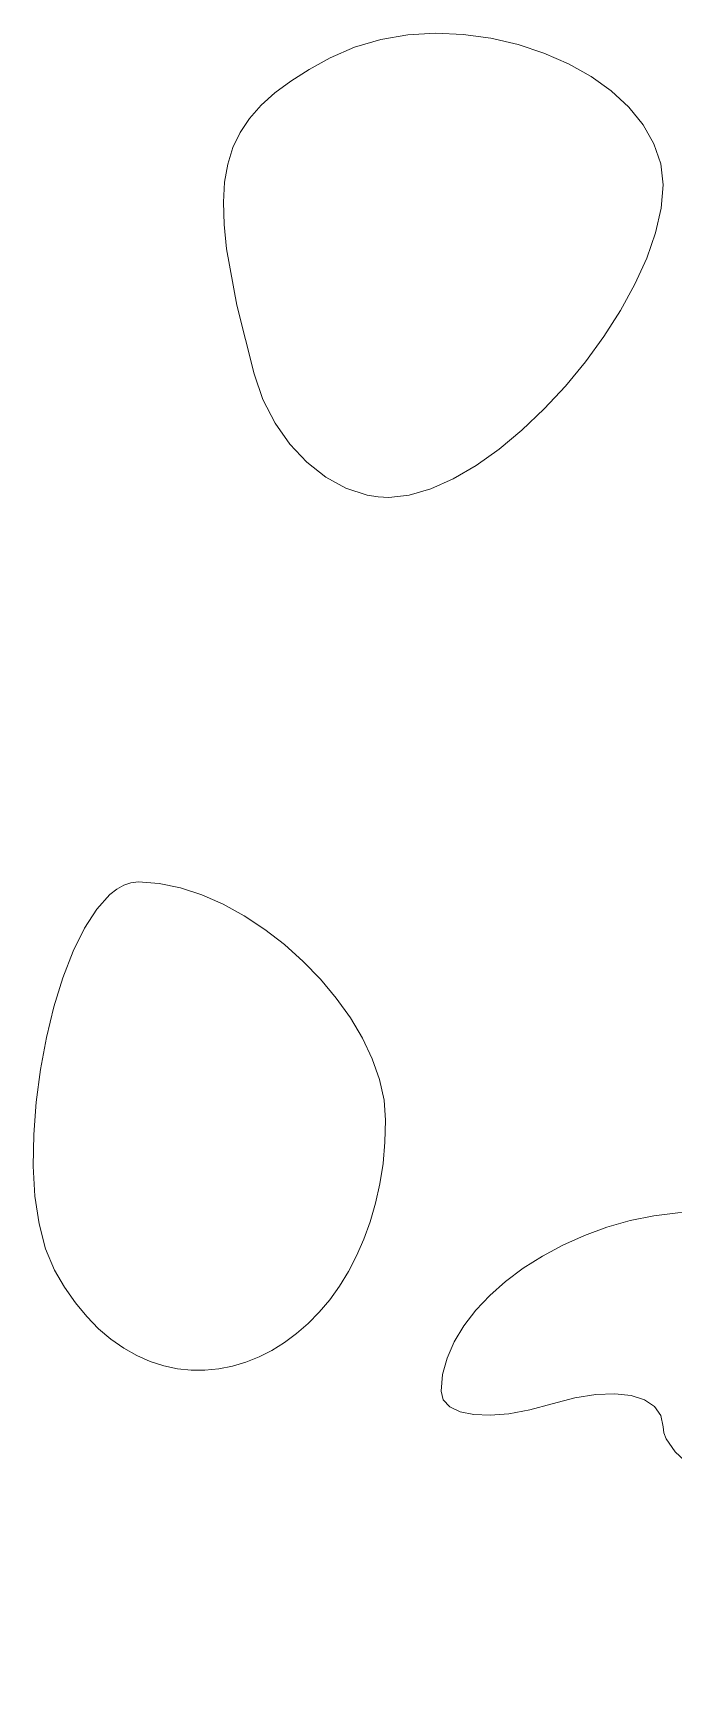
# Model space of a CAD drawing. Header units: millimetres. Extents: x -199 to 251, y -179 to 271.
# Drawn here: x -174.12 to -166.04, y -13.62 to 7.36 of the extents above; entities that cross this region are included whole.
import ezdxf

# ---------------------------------------------------------------- set-up
doc = ezdxf.new("R2010")
doc.units = ezdxf.units.MM
doc.header["$MEASUREMENT"] = 0
doc.layers.add('Camada 1', color=7, linetype='Continuous')

msp = doc.modelspace()

# ---------------------------------------------------------------- linework, layer by layer
at = {"layer": 'Camada 1', "color": 250, "lineweight": 18}
for points, knots in [([(-171.7137, 4.9527), (-171.7137, 4.9527), (-171.6818, 4.6453), (-171.6818, 4.6453), (-171.6818, 4.6453), (-171.6818, 4.6453), (-171.551, 3.9322), (-171.551, 3.9322), (-171.551, 3.9322), (-171.551, 3.9322), (-171.3354, 3.0689), (-171.3354, 3.0689), (-171.3354, 3.0689), (-171.3354, 3.0689), (-171.2227, 2.745), (-171.2227, 2.745), (-171.2227, 2.745), (-171.2227, 2.745), (-171.0704, 2.4479), (-171.0704, 2.4479), (-171.0704, 2.4479), (-171.0704, 2.4479), (-170.8841, 2.1826), (-170.8841, 2.1826), (-170.8841, 2.1826), (-170.8841, 2.1826), (-170.6692, 1.9542), (-170.6692, 1.9542), (-170.6692, 1.9542), (-170.6692, 1.9542), (-170.4312, 1.7677), (-170.4312, 1.7677), (-170.4312, 1.7677), (-170.4312, 1.7677), (-170.1758, 1.6283), (-170.1758, 1.6283), (-170.1758, 1.6283), (-170.1758, 1.6283), (-169.9083, 1.5409), (-169.9083, 1.5409), (-169.9083, 1.5409), (-169.9083, 1.5409), (-169.7718, 1.5183), (-169.7718, 1.5183), (-169.7718, 1.5183), (-169.7718, 1.5183), (-169.6344, 1.5106), (-169.6344, 1.5106), (-169.6344, 1.5106), (-169.6344, 1.5106), (-169.3773, 1.5383), (-169.3773, 1.5383), (-169.3773, 1.5383), (-169.3773, 1.5383), (-169.1055, 1.618), (-169.1055, 1.618), (-169.1055, 1.618), (-169.1055, 1.618), (-168.8234, 1.7448), (-168.8234, 1.7448), (-168.8234, 1.7448), (-168.8234, 1.7448), (-168.5352, 1.9139), (-168.5352, 1.9139), (-168.5352, 1.9139), (-168.5352, 1.9139), (-168.2454, 2.1203), (-168.2454, 2.1203), (-168.2454, 2.1203), (-168.2454, 2.1203), (-167.9581, 2.3591), (-167.9581, 2.3591), (-167.9581, 2.3591), (-167.9581, 2.3591), (-167.6777, 2.6254), (-167.6777, 2.6254), (-167.6777, 2.6254), (-167.6777, 2.6254), (-167.4086, 2.9142), (-167.4086, 2.9142), (-167.4086, 2.9142), (-167.4086, 2.9142), (-167.1549, 3.2208), (-167.1549, 3.2208), (-167.1549, 3.2208), (-167.1549, 3.2208), (-166.9212, 3.5401), (-166.9212, 3.5401), (-166.9212, 3.5401), (-166.9212, 3.5401), (-166.7115, 3.8673), (-166.7115, 3.8673), (-166.7115, 3.8673), (-166.7115, 3.8673), (-166.5303, 4.1974), (-166.5303, 4.1974), (-166.5303, 4.1974), (-166.5303, 4.1974), (-166.3818, 4.5256), (-166.3818, 4.5256), (-166.3818, 4.5256), (-166.3818, 4.5256), (-166.2705, 4.8469), (-166.2705, 4.8469), (-166.2705, 4.8469), (-166.2705, 4.8469), (-166.2004, 5.1564), (-166.2004, 5.1564), (-166.2004, 5.1564), (-166.2004, 5.1564), (-166.1761, 5.4492), (-166.1761, 5.4492), (-166.1761, 5.4492), (-166.1761, 5.4492), (-166.2058, 5.7159), (-166.2058, 5.7159), (-166.2058, 5.7159), (-166.2058, 5.7159), (-166.2913, 5.9698), (-166.2913, 5.9698), (-166.2913, 5.9698), (-166.2913, 5.9698), (-166.4272, 6.2089), (-166.4272, 6.2089), (-166.4272, 6.2089), (-166.4272, 6.2089), (-166.6082, 6.4312), (-166.6082, 6.4312), (-166.6082, 6.4312), (-166.6082, 6.4312), (-166.8292, 6.6346), (-166.8292, 6.6346), (-166.8292, 6.6346), (-166.8292, 6.6346), (-167.0846, 6.8172), (-167.0846, 6.8172), (-167.0846, 6.8172), (-167.0846, 6.8172), (-167.3695, 6.9768), (-167.3695, 6.9768), (-167.3695, 6.9768), (-167.3695, 6.9768), (-167.6783, 7.1116), (-167.6783, 7.1116), (-167.6783, 7.1116), (-167.6783, 7.1116), (-168.0057, 7.2195), (-168.0057, 7.2195), (-168.0057, 7.2195), (-168.0057, 7.2195), (-168.3466, 7.2984), (-168.3466, 7.2984), (-168.3466, 7.2984), (-168.3466, 7.2984), (-168.6956, 7.3463), (-168.6956, 7.3463), (-168.6956, 7.3463), (-168.6956, 7.3463), (-169.0473, 7.3613), (-169.0473, 7.3613), (-169.0473, 7.3613), (-169.0473, 7.3613), (-169.3966, 7.3413), (-169.3966, 7.3413), (-169.3966, 7.3413), (-169.3966, 7.3413), (-169.7381, 7.2842), (-169.7381, 7.2842), (-169.7381, 7.2842), (-169.7381, 7.2842), (-170.0664, 7.1882), (-170.0664, 7.1882), (-170.0664, 7.1882), (-170.0664, 7.1882), (-170.3764, 7.0511), (-170.3764, 7.0511), (-170.3764, 7.0511), (-170.3764, 7.0511), (-170.6384, 6.905), (-170.6384, 6.905), (-170.6384, 6.905), (-170.6384, 6.905), (-170.8703, 6.7586), (-170.8703, 6.7586), (-170.8703, 6.7586), (-170.8703, 6.7586), (-171.0727, 6.6089), (-171.0727, 6.6089), (-171.0727, 6.6089), (-171.0727, 6.6089), (-171.2463, 6.4532), (-171.2463, 6.4532), (-171.2463, 6.4532), (-171.2463, 6.4532), (-171.3919, 6.2885), (-171.3919, 6.2885), (-171.3919, 6.2885), (-171.3919, 6.2885), (-171.51, 6.1121), (-171.51, 6.1121), (-171.51, 6.1121), (-171.51, 6.1121), (-171.6014, 5.921), (-171.6014, 5.921), (-171.6014, 5.921), (-171.6014, 5.921), (-171.6668, 5.7124), (-171.6668, 5.7124), (-171.6668, 5.7124), (-171.6668, 5.7124), (-171.7069, 5.4834), (-171.7069, 5.4834), (-171.7069, 5.4834), (-171.7069, 5.4834), (-171.7222, 5.2311), (-171.7222, 5.2311), (-171.7222, 5.2311), (-171.7222, 5.2311), (-171.7137, 4.9527), (-171.7137, 4.9527)], [0, 0, 0, 0, 0.0178571, 0.0178571, 0.0178571, 0.0178571, 0.0357143, 0.0357143, 0.0357143, 0.0357143, 0.0535714, 0.0535714, 0.0535714, 0.0535714, 0.0714286, 0.0714286, 0.0714286, 0.0714286, 0.0892857, 0.0892857, 0.0892857, 0.0892857, 0.1071429, 0.1071429, 0.1071429, 0.1071429, 0.125, 0.125, 0.125, 0.125, 0.1428571, 0.1428571, 0.1428571, 0.1428571, 0.1607143, 0.1607143, 0.1607143, 0.1607143, 0.1785714, 0.1785714, 0.1785714, 0.1785714, 0.1964286, 0.1964286, 0.1964286, 0.1964286, 0.2142857, 0.2142857, 0.2142857, 0.2142857, 0.2321429, 0.2321429, 0.2321429, 0.2321429, 0.25, 0.25, 0.25, 0.25, 0.2678571, 0.2678571, 0.2678571, 0.2678571, 0.2857143, 0.2857143, 0.2857143, 0.2857143, 0.3035714, 0.3035714, 0.3035714, 0.3035714, 0.3214286, 0.3214286, 0.3214286, 0.3214286, 0.3392857, 0.3392857, 0.3392857, 0.3392857, 0.3571429, 0.3571429, 0.3571429, 0.3571429, 0.375, 0.375, 0.375, 0.375, 0.3928571, 0.3928571, 0.3928571, 0.3928571, 0.4107143, 0.4107143, 0.4107143, 0.4107143, 0.4285714, 0.4285714, 0.4285714, 0.4285714, 0.4464286, 0.4464286, 0.4464286, 0.4464286, 0.4642857, 0.4642857, 0.4642857, 0.4642857, 0.4821429, 0.4821429, 0.4821429, 0.4821429, 0.5, 0.5, 0.5, 0.5, 0.5178571, 0.5178571, 0.5178571, 0.5178571, 0.5357143, 0.5357143, 0.5357143, 0.5357143, 0.5535714, 0.5535714, 0.5535714, 0.5535714, 0.5714286, 0.5714286, 0.5714286, 0.5714286, 0.5892857, 0.5892857, 0.5892857, 0.5892857, 0.6071429, 0.6071429, 0.6071429, 0.6071429, 0.625, 0.625, 0.625, 0.625, 0.6428571, 0.6428571, 0.6428571, 0.6428571, 0.6607143, 0.6607143, 0.6607143, 0.6607143, 0.6785714, 0.6785714, 0.6785714, 0.6785714, 0.6964286, 0.6964286, 0.6964286, 0.6964286, 0.7142857, 0.7142857, 0.7142857, 0.7142857, 0.7321429, 0.7321429, 0.7321429, 0.7321429, 0.75, 0.75, 0.75, 0.75, 0.7678571, 0.7678571, 0.7678571, 0.7678571, 0.7857143, 0.7857143, 0.7857143, 0.7857143, 0.8035714, 0.8035714, 0.8035714, 0.8035714, 0.8214286, 0.8214286, 0.8214286, 0.8214286, 0.8392857, 0.8392857, 0.8392857, 0.8392857, 0.8571429, 0.8571429, 0.8571429, 0.8571429, 0.875, 0.875, 0.875, 0.875, 0.8928571, 0.8928571, 0.8928571, 0.8928571, 0.9107143, 0.9107143, 0.9107143, 0.9107143, 0.9285714, 0.9285714, 0.9285714, 0.9285714, 0.9464286, 0.9464286, 0.9464286, 0.9464286, 0.9642857, 0.9642857, 0.9642857, 0.9642857, 1, 1, 1, 1]), ([(-172.534, -3.3563), (-172.534, -3.3563), (-172.7978, -3.3373), (-172.7978, -3.3373), (-172.7978, -3.3373), (-172.7978, -3.3373), (-172.8891, -3.3477), (-172.8891, -3.3477), (-172.8891, -3.3477), (-172.8891, -3.3477), (-172.9788, -3.378), (-172.9788, -3.378), (-172.9788, -3.378), (-172.9788, -3.378), (-173.067, -3.4273), (-173.067, -3.4273), (-173.067, -3.4273), (-173.067, -3.4273), (-173.1532, -3.4944), (-173.1532, -3.4944), (-173.1532, -3.4944), (-173.1532, -3.4944), (-173.3191, -3.6779), (-173.3191, -3.6779), (-173.3191, -3.6779), (-173.3191, -3.6779), (-173.4745, -3.9197), (-173.4745, -3.9197), (-173.4745, -3.9197), (-173.4745, -3.9197), (-173.6177, -4.2113), (-173.6177, -4.2113), (-173.6177, -4.2113), (-173.6177, -4.2113), (-173.7468, -4.544), (-173.7468, -4.544), (-173.7468, -4.544), (-173.7468, -4.544), (-173.8599, -4.9091), (-173.8599, -4.9091), (-173.8599, -4.9091), (-173.8599, -4.9091), (-173.9552, -5.2981), (-173.9552, -5.2981), (-173.9552, -5.2981), (-173.9552, -5.2981), (-174.0308, -5.7023), (-174.0308, -5.7023), (-174.0308, -5.7023), (-174.0308, -5.7023), (-174.0848, -6.1129), (-174.0848, -6.1129), (-174.0848, -6.1129), (-174.0848, -6.1129), (-174.1155, -6.5215), (-174.1155, -6.5215), (-174.1155, -6.5215), (-174.1155, -6.5215), (-174.1208, -6.9194), (-174.1208, -6.9194), (-174.1208, -6.9194), (-174.1208, -6.9194), (-174.099, -7.2978), (-174.099, -7.2978), (-174.099, -7.2978), (-174.099, -7.2978), (-174.0482, -7.6482), (-174.0482, -7.6482), (-174.0482, -7.6482), (-174.0482, -7.6482), (-173.9664, -7.9619), (-173.9664, -7.9619), (-173.9664, -7.9619), (-173.9664, -7.9619), (-173.852, -8.2302), (-173.852, -8.2302), (-173.852, -8.2302), (-173.852, -8.2302), (-173.7248, -8.4465), (-173.7248, -8.4465), (-173.7248, -8.4465), (-173.7248, -8.4465), (-173.5892, -8.6414), (-173.5892, -8.6414), (-173.5892, -8.6414), (-173.5892, -8.6414), (-173.4461, -8.8152), (-173.4461, -8.8152), (-173.4461, -8.8152), (-173.4461, -8.8152), (-173.2963, -8.9682), (-173.2963, -8.9682), (-173.2963, -8.9682), (-173.2963, -8.9682), (-173.1408, -9.101), (-173.1408, -9.101), (-173.1408, -9.101), (-173.1408, -9.101), (-172.9801, -9.2138), (-172.9801, -9.2138), (-172.9801, -9.2138), (-172.9801, -9.2138), (-172.8151, -9.307), (-172.8151, -9.307), (-172.8151, -9.307), (-172.8151, -9.307), (-172.6468, -9.381), (-172.6468, -9.381), (-172.6468, -9.381), (-172.6468, -9.381), (-172.4757, -9.4361), (-172.4757, -9.4361), (-172.4757, -9.4361), (-172.4757, -9.4361), (-172.3029, -9.4727), (-172.3029, -9.4727), (-172.3029, -9.4727), (-172.3029, -9.4727), (-172.129, -9.4911), (-172.129, -9.4911), (-172.129, -9.4911), (-172.129, -9.4911), (-171.9549, -9.4919), (-171.9549, -9.4919), (-171.9549, -9.4919), (-171.9549, -9.4919), (-171.7814, -9.4752), (-171.7814, -9.4752), (-171.7814, -9.4752), (-171.7814, -9.4752), (-171.6094, -9.4415), (-171.6094, -9.4415), (-171.6094, -9.4415), (-171.6094, -9.4415), (-171.4396, -9.3911), (-171.4396, -9.3911), (-171.4396, -9.3911), (-171.4396, -9.3911), (-171.2728, -9.3244), (-171.2728, -9.3244), (-171.2728, -9.3244), (-171.2728, -9.3244), (-171.1098, -9.2418), (-171.1098, -9.2418), (-171.1098, -9.2418), (-171.1098, -9.2418), (-170.9515, -9.1436), (-170.9515, -9.1436), (-170.9515, -9.1436), (-170.9515, -9.1436), (-170.7986, -9.0302), (-170.7986, -9.0302), (-170.7986, -9.0302), (-170.7986, -9.0302), (-170.652, -8.902), (-170.652, -8.902), (-170.652, -8.902), (-170.652, -8.902), (-170.5125, -8.7593), (-170.5125, -8.7593), (-170.5125, -8.7593), (-170.5125, -8.7593), (-170.3809, -8.6025), (-170.3809, -8.6025), (-170.3809, -8.6025), (-170.3809, -8.6025), (-170.2579, -8.4319), (-170.2579, -8.4319), (-170.2579, -8.4319), (-170.2579, -8.4319), (-170.1445, -8.2481), (-170.1445, -8.2481), (-170.1445, -8.2481), (-170.1445, -8.2481), (-170.0414, -8.0512), (-170.0414, -8.0512), (-170.0414, -8.0512), (-170.0414, -8.0512), (-169.9494, -7.8417), (-169.9494, -7.8417), (-169.9494, -7.8417), (-169.9494, -7.8417), (-169.8693, -7.6198), (-169.8693, -7.6198), (-169.8693, -7.6198), (-169.8693, -7.6198), (-169.802, -7.3861), (-169.802, -7.3861), (-169.802, -7.3861), (-169.802, -7.3861), (-169.7483, -7.1409), (-169.7483, -7.1409), (-169.7483, -7.1409), (-169.7483, -7.1409), (-169.7088, -6.8844), (-169.7088, -6.8844), (-169.7088, -6.8844), (-169.7088, -6.8844), (-169.6846, -6.6172), (-169.6846, -6.6172), (-169.6846, -6.6172), (-169.6846, -6.6172), (-169.6764, -6.3395), (-169.6764, -6.3395), (-169.6764, -6.3395), (-169.6764, -6.3395), (-169.6961, -6.0858), (-169.6961, -6.0858), (-169.6961, -6.0858), (-169.6961, -6.0858), (-169.7535, -5.8272), (-169.7535, -5.8272), (-169.7535, -5.8272), (-169.7535, -5.8272), (-169.8454, -5.5666), (-169.8454, -5.5666), (-169.8454, -5.5666), (-169.8454, -5.5666), (-169.9689, -5.3071), (-169.9689, -5.3071), (-169.9689, -5.3071), (-169.9689, -5.3071), (-170.1207, -5.0515), (-170.1207, -5.0515), (-170.1207, -5.0515), (-170.1207, -5.0515), (-170.2979, -4.8029), (-170.2979, -4.8029), (-170.2979, -4.8029), (-170.2979, -4.8029), (-170.4976, -4.5639), (-170.4976, -4.5639), (-170.4976, -4.5639), (-170.4976, -4.5639), (-170.7165, -4.3377), (-170.7165, -4.3377), (-170.7165, -4.3377), (-170.7165, -4.3377), (-170.9517, -4.1272), (-170.9517, -4.1272), (-170.9517, -4.1272), (-170.9517, -4.1272), (-171.2001, -3.9352), (-171.2001, -3.9352), (-171.2001, -3.9352), (-171.2001, -3.9352), (-171.4587, -3.7647), (-171.4587, -3.7647), (-171.4587, -3.7647), (-171.4587, -3.7647), (-171.7244, -3.6186), (-171.7244, -3.6186), (-171.7244, -3.6186), (-171.7244, -3.6186), (-171.9942, -3.5), (-171.9942, -3.5), (-171.9942, -3.5), (-171.9942, -3.5), (-172.2651, -3.4116), (-172.2651, -3.4116), (-172.2651, -3.4116), (-172.2651, -3.4116), (-172.534, -3.3563), (-172.534, -3.3563)], [0, 0, 0, 0, 0.0149254, 0.0149254, 0.0149254, 0.0149254, 0.0298507, 0.0298507, 0.0298507, 0.0298507, 0.0447761, 0.0447761, 0.0447761, 0.0447761, 0.0597015, 0.0597015, 0.0597015, 0.0597015, 0.0746269, 0.0746269, 0.0746269, 0.0746269, 0.0895522, 0.0895522, 0.0895522, 0.0895522, 0.1044776, 0.1044776, 0.1044776, 0.1044776, 0.119403, 0.119403, 0.119403, 0.119403, 0.1343284, 0.1343284, 0.1343284, 0.1343284, 0.1492537, 0.1492537, 0.1492537, 0.1492537, 0.1641791, 0.1641791, 0.1641791, 0.1641791, 0.1791045, 0.1791045, 0.1791045, 0.1791045, 0.1940299, 0.1940299, 0.1940299, 0.1940299, 0.2089552, 0.2089552, 0.2089552, 0.2089552, 0.2238806, 0.2238806, 0.2238806, 0.2238806, 0.238806, 0.238806, 0.238806, 0.238806, 0.2537313, 0.2537313, 0.2537313, 0.2537313, 0.2686567, 0.2686567, 0.2686567, 0.2686567, 0.2835821, 0.2835821, 0.2835821, 0.2835821, 0.2985075, 0.2985075, 0.2985075, 0.2985075, 0.3134328, 0.3134328, 0.3134328, 0.3134328, 0.3283582, 0.3283582, 0.3283582, 0.3283582, 0.3432836, 0.3432836, 0.3432836, 0.3432836, 0.358209, 0.358209, 0.358209, 0.358209, 0.3731343, 0.3731343, 0.3731343, 0.3731343, 0.3880597, 0.3880597, 0.3880597, 0.3880597, 0.4029851, 0.4029851, 0.4029851, 0.4029851, 0.4179104, 0.4179104, 0.4179104, 0.4179104, 0.4328358, 0.4328358, 0.4328358, 0.4328358, 0.4477612, 0.4477612, 0.4477612, 0.4477612, 0.4626866, 0.4626866, 0.4626866, 0.4626866, 0.4776119, 0.4776119, 0.4776119, 0.4776119, 0.4925373, 0.4925373, 0.4925373, 0.4925373, 0.5074627, 0.5074627, 0.5074627, 0.5074627, 0.5223881, 0.5223881, 0.5223881, 0.5223881, 0.5373134, 0.5373134, 0.5373134, 0.5373134, 0.5522388, 0.5522388, 0.5522388, 0.5522388, 0.5671642, 0.5671642, 0.5671642, 0.5671642, 0.5820896, 0.5820896, 0.5820896, 0.5820896, 0.5970149, 0.5970149, 0.5970149, 0.5970149, 0.6119403, 0.6119403, 0.6119403, 0.6119403, 0.6268657, 0.6268657, 0.6268657, 0.6268657, 0.641791, 0.641791, 0.641791, 0.641791, 0.6567164, 0.6567164, 0.6567164, 0.6567164, 0.6716418, 0.6716418, 0.6716418, 0.6716418, 0.6865672, 0.6865672, 0.6865672, 0.6865672, 0.7014925, 0.7014925, 0.7014925, 0.7014925, 0.7164179, 0.7164179, 0.7164179, 0.7164179, 0.7313433, 0.7313433, 0.7313433, 0.7313433, 0.7462687, 0.7462687, 0.7462687, 0.7462687, 0.761194, 0.761194, 0.761194, 0.761194, 0.7761194, 0.7761194, 0.7761194, 0.7761194, 0.7910448, 0.7910448, 0.7910448, 0.7910448, 0.8059701, 0.8059701, 0.8059701, 0.8059701, 0.8208955, 0.8208955, 0.8208955, 0.8208955, 0.8358209, 0.8358209, 0.8358209, 0.8358209, 0.8507463, 0.8507463, 0.8507463, 0.8507463, 0.8656716, 0.8656716, 0.8656716, 0.8656716, 0.880597, 0.880597, 0.880597, 0.880597, 0.8955224, 0.8955224, 0.8955224, 0.8955224, 0.9104478, 0.9104478, 0.9104478, 0.9104478, 0.9253731, 0.9253731, 0.9253731, 0.9253731, 0.9402985, 0.9402985, 0.9402985, 0.9402985, 0.9552239, 0.9552239, 0.9552239, 0.9552239, 0.9701493, 0.9701493, 0.9701493, 0.9701493, 1, 1, 1, 1]), ([(-166.0243, -10.521), (-166.0243, -10.521), (-165.8463, -10.6864), (-165.8463, -10.6864), (-165.8463, -10.6864), (-165.8463, -10.6864), (-165.6108, -10.8496), (-165.6108, -10.8496), (-165.6108, -10.8496), (-165.6108, -10.8496), (-165.3256, -11.0058), (-165.3256, -11.0058), (-165.3256, -11.0058), (-165.3256, -11.0058), (-164.9987, -11.1503), (-164.9987, -11.1503), (-164.9987, -11.1503), (-164.9987, -11.1503), (-164.6379, -11.278), (-164.6379, -11.278), (-164.6379, -11.278), (-164.6379, -11.278), (-164.2511, -11.3842), (-164.2511, -11.3842), (-164.2511, -11.3842), (-164.2511, -11.3842), (-163.4482, -11.6029), (-163.4482, -11.6029), (-163.4482, -11.6029), (-163.4482, -11.6029), (-162.6857, -11.8623), (-162.6857, -11.8623), (-162.6857, -11.8623), (-162.6857, -11.8623), (-162.0496, -12.1302), (-162.0496, -12.1302), (-162.0496, -12.1302), (-162.0496, -12.1302), (-161.8058, -12.257), (-161.8058, -12.257), (-161.8058, -12.257), (-161.8058, -12.257), (-161.626, -12.3738), (-161.626, -12.3738), (-161.626, -12.3738), (-161.626, -12.3738), (-161.4335, -12.491), (-161.4335, -12.491), (-161.4335, -12.491), (-161.4335, -12.491), (-161.1537, -12.6187), (-161.1537, -12.6187), (-161.1537, -12.6187), (-161.1537, -12.6187), (-160.7999, -12.753), (-160.7999, -12.753), (-160.7999, -12.753), (-160.7999, -12.753), (-160.3854, -12.8898), (-160.3854, -12.8898), (-160.3854, -12.8898), (-160.3854, -12.8898), (-159.4275, -13.1541), (-159.4275, -13.1541), (-159.4275, -13.1541), (-159.4275, -13.1541), (-158.9106, -13.2735), (-158.9106, -13.2735), (-158.9106, -13.2735), (-158.9106, -13.2735), (-158.3862, -13.3787), (-158.3862, -13.3787), (-158.3862, -13.3787), (-158.3862, -13.3787), (-157.5749, -13.5228), (-157.5749, -13.5228), (-157.5749, -13.5228), (-157.5749, -13.5228), (-156.9631, -13.6058), (-156.9631, -13.6058), (-156.9631, -13.6058), (-156.9631, -13.6058), (-156.7248, -13.6201), (-156.7248, -13.6201), (-156.7248, -13.6201), (-156.7248, -13.6201), (-156.5278, -13.6138), (-156.5278, -13.6138), (-156.5278, -13.6138), (-156.5278, -13.6138), (-156.3691, -13.5852), (-156.3691, -13.5852), (-156.3691, -13.5852), (-156.3691, -13.5852), (-156.246, -13.5327), (-156.246, -13.5327), (-156.246, -13.5327), (-156.246, -13.5327), (-156.1555, -13.4543), (-156.1555, -13.4543), (-156.1555, -13.4543), (-156.1555, -13.4543), (-156.0949, -13.3483), (-156.0949, -13.3483), (-156.0949, -13.3483), (-156.0949, -13.3483), (-156.0612, -13.2131), (-156.0612, -13.2131), (-156.0612, -13.2131), (-156.0612, -13.2131), (-156.0515, -13.0468), (-156.0515, -13.0468), (-156.0515, -13.0468), (-156.0515, -13.0468), (-156.093, -12.614), (-156.093, -12.614), (-156.093, -12.614), (-156.093, -12.614), (-156.1965, -12.0359), (-156.1965, -12.0359), (-156.1965, -12.0359), (-156.1965, -12.0359), (-156.3052, -11.5538), (-156.3052, -11.5538), (-156.3052, -11.5538), (-156.3052, -11.5538), (-156.4298, -11.1716), (-156.4298, -11.1716), (-156.4298, -11.1716), (-156.4298, -11.1716), (-156.5003, -11.0162), (-156.5003, -11.0162), (-156.5003, -11.0162), (-156.5003, -11.0162), (-156.5774, -10.8836), (-156.5774, -10.8836), (-156.5774, -10.8836), (-156.5774, -10.8836), (-156.6621, -10.773), (-156.6621, -10.773), (-156.6621, -10.773), (-156.6621, -10.773), (-156.7553, -10.6838), (-156.7553, -10.6838), (-156.7553, -10.6838), (-156.7553, -10.6838), (-156.8577, -10.6152), (-156.8577, -10.6152), (-156.8577, -10.6152), (-156.8577, -10.6152), (-156.9704, -10.5666), (-156.9704, -10.5666), (-156.9704, -10.5666), (-156.9704, -10.5666), (-157.0943, -10.5371), (-157.0943, -10.5371), (-157.0943, -10.5371), (-157.0943, -10.5371), (-157.2301, -10.5261), (-157.2301, -10.5261), (-157.2301, -10.5261), (-157.2301, -10.5261), (-157.3789, -10.5328), (-157.3789, -10.5328), (-157.3789, -10.5328), (-157.3789, -10.5328), (-157.5414, -10.5566), (-157.5414, -10.5566), (-157.5414, -10.5566), (-157.5414, -10.5566), (-157.9115, -10.6521), (-157.9115, -10.6521), (-157.9115, -10.6521), (-157.9115, -10.6521), (-158.2316, -10.7232), (-158.2316, -10.7232), (-158.2316, -10.7232), (-158.2316, -10.7232), (-158.5683, -10.7432), (-158.5683, -10.7432), (-158.5683, -10.7432), (-158.5683, -10.7432), (-158.916, -10.7137), (-158.916, -10.7137), (-158.916, -10.7137), (-158.916, -10.7137), (-159.2686, -10.6365), (-159.2686, -10.6365), (-159.2686, -10.6365), (-159.2686, -10.6365), (-159.6205, -10.5133), (-159.6205, -10.5133), (-159.6205, -10.5133), (-159.6205, -10.5133), (-159.9656, -10.3455), (-159.9656, -10.3455), (-159.9656, -10.3455), (-159.9656, -10.3455), (-160.2985, -10.135), (-160.2985, -10.135), (-160.2985, -10.135), (-160.2985, -10.135), (-160.613, -9.8834), (-160.613, -9.8834), (-160.613, -9.8834), (-160.613, -9.8834), (-160.994, -9.5594), (-160.994, -9.5594), (-160.994, -9.5594), (-160.994, -9.5594), (-161.3265, -9.3199), (-161.3265, -9.3199), (-161.3265, -9.3199), (-161.3265, -9.3199), (-161.6231, -9.163), (-161.6231, -9.163), (-161.6231, -9.163), (-161.6231, -9.163), (-161.762, -9.1151), (-161.762, -9.1151), (-161.762, -9.1151), (-161.762, -9.1151), (-161.8966, -9.0871), (-161.8966, -9.0871), (-161.8966, -9.0871), (-161.8966, -9.0871), (-162.0286, -9.079), (-162.0286, -9.079), (-162.0286, -9.079), (-162.0286, -9.079), (-162.1596, -9.0905), (-162.1596, -9.0905), (-162.1596, -9.0905), (-162.1596, -9.0905), (-162.2911, -9.1214), (-162.2911, -9.1214), (-162.2911, -9.1214), (-162.2911, -9.1214), (-162.4248, -9.1715), (-162.4248, -9.1715), (-162.4248, -9.1715), (-162.4248, -9.1715), (-162.705, -9.3283), (-162.705, -9.3283), (-162.705, -9.3283), (-162.705, -9.3283), (-163.0127, -9.5593), (-163.0127, -9.5593), (-163.0127, -9.5593), (-163.0127, -9.5593), (-163.3151, -9.7951), (-163.3151, -9.7951), (-163.3151, -9.7951), (-163.3151, -9.7951), (-163.556, -9.9495), (-163.556, -9.9495), (-163.556, -9.9495), (-163.556, -9.9495), (-163.6555, -9.9951), (-163.6555, -9.9951), (-163.6555, -9.9951), (-163.6555, -9.9951), (-163.742, -10.0189), (-163.742, -10.0189), (-163.742, -10.0189), (-163.742, -10.0189), (-163.8165, -10.0206), (-163.8165, -10.0206), (-163.8165, -10.0206), (-163.8165, -10.0206), (-163.8796, -9.9996), (-163.8796, -9.9996), (-163.8796, -9.9996), (-163.8796, -9.9996), (-163.9323, -9.9556), (-163.9323, -9.9556), (-163.9323, -9.9556), (-163.9323, -9.9556), (-163.9753, -9.888), (-163.9753, -9.888), (-163.9753, -9.888), (-163.9753, -9.888), (-164.0356, -9.6803), (-164.0356, -9.6803), (-164.0356, -9.6803), (-164.0356, -9.6803), (-164.067, -9.373), (-164.067, -9.373), (-164.067, -9.373), (-164.067, -9.373), (-164.0761, -8.9623), (-164.0761, -8.9623), (-164.0761, -8.9623), (-164.0761, -8.9623), (-164.0971, -8.5913), (-164.0971, -8.5913), (-164.0971, -8.5913), (-164.0971, -8.5913), (-164.1625, -8.2803), (-164.1625, -8.2803), (-164.1625, -8.2803), (-164.1625, -8.2803), (-164.2129, -8.1464), (-164.2129, -8.1464), (-164.2129, -8.1464), (-164.2129, -8.1464), (-164.2758, -8.0261), (-164.2758, -8.0261), (-164.2758, -8.0261), (-164.2758, -8.0261), (-164.3515, -7.9193), (-164.3515, -7.9193), (-164.3515, -7.9193), (-164.3515, -7.9193), (-164.4406, -7.8254), (-164.4406, -7.8254), (-164.4406, -7.8254), (-164.4406, -7.8254), (-164.5435, -7.7441), (-164.5435, -7.7441), (-164.5435, -7.7441), (-164.5435, -7.7441), (-164.6605, -7.675), (-164.6605, -7.675), (-164.6605, -7.675), (-164.6605, -7.675), (-164.7922, -7.6176), (-164.7922, -7.6176), (-164.7922, -7.6176), (-164.7922, -7.6176), (-164.939, -7.5715), (-164.939, -7.5715), (-164.939, -7.5715), (-164.939, -7.5715), (-165.2797, -7.5119), (-165.2797, -7.5119), (-165.2797, -7.5119), (-165.2797, -7.5119), (-165.6861, -7.4927), (-165.6861, -7.4927), (-165.6861, -7.4927), (-165.6861, -7.4927), (-165.9901, -7.5058), (-165.9901, -7.5058), (-165.9901, -7.5058), (-165.9901, -7.5058), (-166.2928, -7.5442), (-166.2928, -7.5442), (-166.2928, -7.5442), (-166.2928, -7.5442), (-166.5916, -7.606), (-166.5916, -7.606), (-166.5916, -7.606), (-166.5916, -7.606), (-166.8839, -7.6895), (-166.8839, -7.6895), (-166.8839, -7.6895), (-166.8839, -7.6895), (-167.1674, -7.793), (-167.1674, -7.793), (-167.1674, -7.793), (-167.1674, -7.793), (-167.4393, -7.9148), (-167.4393, -7.9148), (-167.4393, -7.9148), (-167.4393, -7.9148), (-167.6974, -8.053), (-167.6974, -8.053), (-167.6974, -8.053), (-167.6974, -8.053), (-167.9389, -8.2061), (-167.9389, -8.2061), (-167.9389, -8.2061), (-167.9389, -8.2061), (-168.1615, -8.3722), (-168.1615, -8.3722), (-168.1615, -8.3722), (-168.1615, -8.3722), (-168.3626, -8.5497), (-168.3626, -8.5497), (-168.3626, -8.5497), (-168.3626, -8.5497), (-168.5396, -8.7367), (-168.5396, -8.7367), (-168.5396, -8.7367), (-168.5396, -8.7367), (-168.6901, -8.9316), (-168.6901, -8.9316), (-168.6901, -8.9316), (-168.6901, -8.9316), (-168.8116, -9.1327), (-168.8116, -9.1327), (-168.8116, -9.1327), (-168.8116, -9.1327), (-168.9014, -9.3381), (-168.9014, -9.3381), (-168.9014, -9.3381), (-168.9014, -9.3381), (-168.9571, -9.5462), (-168.9571, -9.5462), (-168.9571, -9.5462), (-168.9571, -9.5462), (-168.9763, -9.7552), (-168.9763, -9.7552), (-168.9763, -9.7552), (-168.9763, -9.7552), (-168.9477, -9.8671), (-168.9477, -9.8671), (-168.9477, -9.8671), (-168.9477, -9.8671), (-168.8658, -9.9541), (-168.8658, -9.9541), (-168.8658, -9.9541), (-168.8658, -9.9541), (-168.7363, -10.0155), (-168.7363, -10.0155), (-168.7363, -10.0155), (-168.7363, -10.0155), (-168.565, -10.0507), (-168.565, -10.0507), (-168.565, -10.0507), (-168.565, -10.0507), (-168.3576, -10.059), (-168.3576, -10.059), (-168.3576, -10.059), (-168.3576, -10.059), (-168.1199, -10.0399), (-168.1199, -10.0399), (-168.1199, -10.0399), (-168.1199, -10.0399), (-167.8575, -9.9927), (-167.8575, -9.9927), (-167.8575, -9.9927), (-167.8575, -9.9927), (-167.5762, -9.9167), (-167.5762, -9.9167), (-167.5762, -9.9167), (-167.5762, -9.9167), (-167.2886, -9.8407), (-167.2886, -9.8407), (-167.2886, -9.8407), (-167.2886, -9.8407), (-167.0231, -9.7987), (-167.0231, -9.7987), (-167.0231, -9.7987), (-167.0231, -9.7987), (-166.785, -9.7896), (-166.785, -9.7896), (-166.785, -9.7896), (-166.785, -9.7896), (-166.5791, -9.8125), (-166.5791, -9.8125), (-166.5791, -9.8125), (-166.5791, -9.8125), (-166.4102, -9.8663), (-166.4102, -9.8663), (-166.4102, -9.8663), (-166.4102, -9.8663), (-166.2835, -9.95), (-166.2835, -9.95), (-166.2835, -9.95), (-166.2835, -9.95), (-166.2038, -10.0627), (-166.2038, -10.0627), (-166.2038, -10.0627), (-166.2038, -10.0627), (-166.1761, -10.2034), (-166.1761, -10.2034), (-166.1761, -10.2034), (-166.1761, -10.2034), (-166.1662, -10.2796), (-166.1662, -10.2796), (-166.1662, -10.2796), (-166.1662, -10.2796), (-166.1369, -10.3583), (-166.1369, -10.3583), (-166.1369, -10.3583), (-166.1369, -10.3583), (-166.0243, -10.521), (-166.0243, -10.521)], [0, 0, 0, 0, 0.0082645, 0.0082645, 0.0082645, 0.0082645, 0.0165289, 0.0165289, 0.0165289, 0.0165289, 0.0247934, 0.0247934, 0.0247934, 0.0247934, 0.0330579, 0.0330579, 0.0330579, 0.0330579, 0.0413223, 0.0413223, 0.0413223, 0.0413223, 0.0495868, 0.0495868, 0.0495868, 0.0495868, 0.0578512, 0.0578512, 0.0578512, 0.0578512, 0.0661157, 0.0661157, 0.0661157, 0.0661157, 0.0743802, 0.0743802, 0.0743802, 0.0743802, 0.0826446, 0.0826446, 0.0826446, 0.0826446, 0.0909091, 0.0909091, 0.0909091, 0.0909091, 0.0991736, 0.0991736, 0.0991736, 0.0991736, 0.107438, 0.107438, 0.107438, 0.107438, 0.1157025, 0.1157025, 0.1157025, 0.1157025, 0.1239669, 0.1239669, 0.1239669, 0.1239669, 0.1322314, 0.1322314, 0.1322314, 0.1322314, 0.1404959, 0.1404959, 0.1404959, 0.1404959, 0.1487603, 0.1487603, 0.1487603, 0.1487603, 0.1570248, 0.1570248, 0.1570248, 0.1570248, 0.1652893, 0.1652893, 0.1652893, 0.1652893, 0.1735537, 0.1735537, 0.1735537, 0.1735537, 0.1818182, 0.1818182, 0.1818182, 0.1818182, 0.1900826, 0.1900826, 0.1900826, 0.1900826, 0.1983471, 0.1983471, 0.1983471, 0.1983471, 0.2066116, 0.2066116, 0.2066116, 0.2066116, 0.214876, 0.214876, 0.214876, 0.214876, 0.2231405, 0.2231405, 0.2231405, 0.2231405, 0.231405, 0.231405, 0.231405, 0.231405, 0.2396694, 0.2396694, 0.2396694, 0.2396694, 0.2479339, 0.2479339, 0.2479339, 0.2479339, 0.2561983, 0.2561983, 0.2561983, 0.2561983, 0.2644628, 0.2644628, 0.2644628, 0.2644628, 0.2727273, 0.2727273, 0.2727273, 0.2727273, 0.2809917, 0.2809917, 0.2809917, 0.2809917, 0.2892562, 0.2892562, 0.2892562, 0.2892562, 0.2975207, 0.2975207, 0.2975207, 0.2975207, 0.3057851, 0.3057851, 0.3057851, 0.3057851, 0.3140496, 0.3140496, 0.3140496, 0.3140496, 0.322314, 0.322314, 0.322314, 0.322314, 0.3305785, 0.3305785, 0.3305785, 0.3305785, 0.338843, 0.338843, 0.338843, 0.338843, 0.3471074, 0.3471074, 0.3471074, 0.3471074, 0.3553719, 0.3553719, 0.3553719, 0.3553719, 0.3636364, 0.3636364, 0.3636364, 0.3636364, 0.3719008, 0.3719008, 0.3719008, 0.3719008, 0.3801653, 0.3801653, 0.3801653, 0.3801653, 0.3884298, 0.3884298, 0.3884298, 0.3884298, 0.3966942, 0.3966942, 0.3966942, 0.3966942, 0.4049587, 0.4049587, 0.4049587, 0.4049587, 0.4132231, 0.4132231, 0.4132231, 0.4132231, 0.4214876, 0.4214876, 0.4214876, 0.4214876, 0.4297521, 0.4297521, 0.4297521, 0.4297521, 0.4380165, 0.4380165, 0.4380165, 0.4380165, 0.446281, 0.446281, 0.446281, 0.446281, 0.4545455, 0.4545455, 0.4545455, 0.4545455, 0.4628099, 0.4628099, 0.4628099, 0.4628099, 0.4710744, 0.4710744, 0.4710744, 0.4710744, 0.4793388, 0.4793388, 0.4793388, 0.4793388, 0.4876033, 0.4876033, 0.4876033, 0.4876033, 0.4958678, 0.4958678, 0.4958678, 0.4958678, 0.5041322, 0.5041322, 0.5041322, 0.5041322, 0.5123967, 0.5123967, 0.5123967, 0.5123967, 0.5206612, 0.5206612, 0.5206612, 0.5206612, 0.5289256, 0.5289256, 0.5289256, 0.5289256, 0.5371901, 0.5371901, 0.5371901, 0.5371901, 0.5454545, 0.5454545, 0.5454545, 0.5454545, 0.553719, 0.553719, 0.553719, 0.553719, 0.5619835, 0.5619835, 0.5619835, 0.5619835, 0.5702479, 0.5702479, 0.5702479, 0.5702479, 0.5785124, 0.5785124, 0.5785124, 0.5785124, 0.5867769, 0.5867769, 0.5867769, 0.5867769, 0.5950413, 0.5950413, 0.5950413, 0.5950413, 0.6033058, 0.6033058, 0.6033058, 0.6033058, 0.6115702, 0.6115702, 0.6115702, 0.6115702, 0.6198347, 0.6198347, 0.6198347, 0.6198347, 0.6280992, 0.6280992, 0.6280992, 0.6280992, 0.6363636, 0.6363636, 0.6363636, 0.6363636, 0.6446281, 0.6446281, 0.6446281, 0.6446281, 0.6528926, 0.6528926, 0.6528926, 0.6528926, 0.661157, 0.661157, 0.661157, 0.661157, 0.6694215, 0.6694215, 0.6694215, 0.6694215, 0.677686, 0.677686, 0.677686, 0.677686, 0.6859504, 0.6859504, 0.6859504, 0.6859504, 0.6942149, 0.6942149, 0.6942149, 0.6942149, 0.7024793, 0.7024793, 0.7024793, 0.7024793, 0.7107438, 0.7107438, 0.7107438, 0.7107438, 0.7190083, 0.7190083, 0.7190083, 0.7190083, 0.7272727, 0.7272727, 0.7272727, 0.7272727, 0.7355372, 0.7355372, 0.7355372, 0.7355372, 0.7438017, 0.7438017, 0.7438017, 0.7438017, 0.7520661, 0.7520661, 0.7520661, 0.7520661, 0.7603306, 0.7603306, 0.7603306, 0.7603306, 0.768595, 0.768595, 0.768595, 0.768595, 0.7768595, 0.7768595, 0.7768595, 0.7768595, 0.785124, 0.785124, 0.785124, 0.785124, 0.7933884, 0.7933884, 0.7933884, 0.7933884, 0.8016529, 0.8016529, 0.8016529, 0.8016529, 0.8099174, 0.8099174, 0.8099174, 0.8099174, 0.8181818, 0.8181818, 0.8181818, 0.8181818, 0.8264463, 0.8264463, 0.8264463, 0.8264463, 0.8347107, 0.8347107, 0.8347107, 0.8347107, 0.8429752, 0.8429752, 0.8429752, 0.8429752, 0.8512397, 0.8512397, 0.8512397, 0.8512397, 0.8595041, 0.8595041, 0.8595041, 0.8595041, 0.8677686, 0.8677686, 0.8677686, 0.8677686, 0.8760331, 0.8760331, 0.8760331, 0.8760331, 0.8842975, 0.8842975, 0.8842975, 0.8842975, 0.892562, 0.892562, 0.892562, 0.892562, 0.9008264, 0.9008264, 0.9008264, 0.9008264, 0.9090909, 0.9090909, 0.9090909, 0.9090909, 0.9173554, 0.9173554, 0.9173554, 0.9173554, 0.9256198, 0.9256198, 0.9256198, 0.9256198, 0.9338843, 0.9338843, 0.9338843, 0.9338843, 0.9421488, 0.9421488, 0.9421488, 0.9421488, 0.9504132, 0.9504132, 0.9504132, 0.9504132, 0.9586777, 0.9586777, 0.9586777, 0.9586777, 0.9669421, 0.9669421, 0.9669421, 0.9669421, 0.9752066, 0.9752066, 0.9752066, 0.9752066, 0.9834711, 0.9834711, 0.9834711, 0.9834711, 1, 1, 1, 1])]:
    msp.add_open_spline(points, degree=3, knots=knots, dxfattribs=at)

doc.saveas('drawing.dxf')
